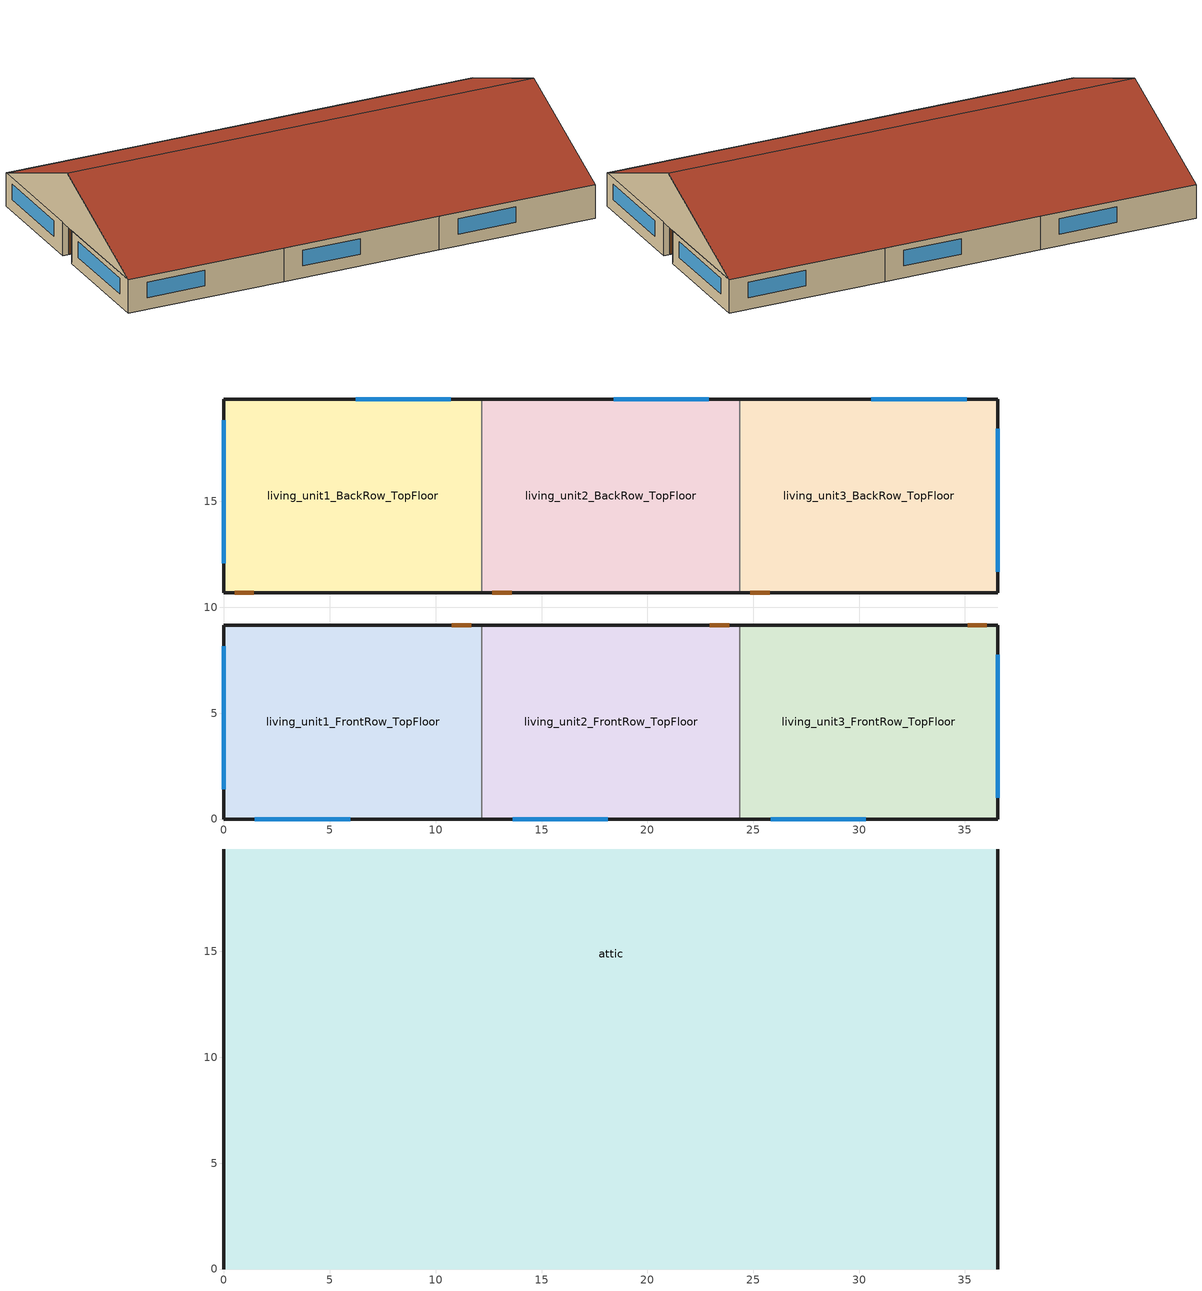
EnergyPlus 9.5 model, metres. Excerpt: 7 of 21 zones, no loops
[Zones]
living_unit3_BackRow_TopFloor
 floor to living_unit3_BackRow_MiddleFloor (ceiling-floor-layer): 36.54,10.68 24.36,10.68 24.36,19.84 36.54,19.84 z5.33
 wall outside (Exterior Wall): 24.36,10.68 36.54,10.68 36.54,19.84 24.36,19.84 z5.33:7.92
 wall to living_unit2_BackRow_TopFloor (interiorwall): 24.36,19.84 24.36,10.68 z5.33:7.92
 window (Exterior Window): 36.54,11.68 36.54,18.43 / 35.08,19.84 30.58,19.84 z6.25:7.47
 door (Exterior Door): 24.86,10.68 25.77,10.68 z5.33:7.47
 ceiling to attic (Interior Ceiling): 24.36,10.68 36.54,10.68 36.54,19.84 24.36,19.84 z7.92
living_unit3_FrontRow_TopFloor
 floor to living_unit3_FrontRow_MiddleFloor (ceiling-floor-layer): 36.54,0 24.36,0 24.36,9.16 36.54,9.16 z5.33
 wall outside (Exterior Wall): 24.36,0 36.54,0 36.54,9.16 24.36,9.16 z5.33:7.92
 wall to living_unit2_FrontRow_TopFloor (interiorwall): 24.36,9.16 24.36,0 z5.33:7.92
 window (Exterior Window): 36.54,1 36.54,7.75 / 25.82,0 30.32,0 z6.25:7.47
 door (Exterior Door): 36.04,9.16 35.12,9.16 z5.33:7.47
 ceiling to attic (Interior Ceiling): 24.36,0 36.54,0 36.54,9.16 24.36,9.16 z7.92
living_unit1_FrontRow_TopFloor
 floor to living_unit1_FrontRow_MiddleFloor (ceiling-floor-layer): 12.18,0 0,0 0,9.16 12.18,9.16 z5.33
 wall outside (Exterior Wall): 12.18,9.16 0,9.16 0,0 12.18,0 z5.33:7.92
 wall to living_unit2_FrontRow_TopFloor (interiorwall): 12.18,0 12.18,9.16 z5.33:7.92
 window (Exterior Window): 1.46,0 5.96,0 / 0,8.16 0,1.41 z6.25:7.47
 door (Exterior Door): 11.68,9.16 10.76,9.16 z5.33:7.47
 ceiling to attic (Interior Ceiling): 0,0 12.18,0 12.18,9.16 0,9.16 z7.92
living_unit2_BackRow_TopFloor
 floor to living_unit2_BackRow_MiddleFloor (ceiling-floor-layer): 24.36,10.68 12.18,10.68 12.18,19.84 24.36,19.84 z5.33
 wall outside (Exterior Wall): 12.18,10.68 24.36,10.68 / 24.36,19.84 12.18,19.84 z5.33:7.92
 wall to living_unit1_BackRow_TopFloor (interiorwall): 12.18,19.84 12.18,10.68 z5.33:7.92
 window (Exterior Window): 22.9,19.84 18.4,19.84 z6.25:7.47
 door (Exterior Door): 12.68,10.68 13.59,10.68 z5.33:7.47
 ceiling to attic (Interior Ceiling): 12.18,10.68 24.36,10.68 24.36,19.84 12.18,19.84 z7.92
living_unit2_FrontRow_TopFloor
 floor to living_unit2_FrontRow_MiddleFloor (ceiling-floor-layer): 24.36,0 12.18,0 12.18,9.16 24.36,9.16 z5.33
 wall outside (Exterior Wall): 12.18,0 24.36,0 / 24.36,9.16 12.18,9.16 z5.33:7.92
 window (Exterior Window): 13.64,0 18.14,0 z6.25:7.47
 door (Exterior Door): 23.86,9.16 22.94,9.16 z5.33:7.47
 ceiling to attic (Interior Ceiling): 12.18,0 24.36,0 24.36,9.16 12.18,9.16 z7.92
living_unit1_BackRow_TopFloor
 floor to living_unit1_BackRow_BottomFloor (ceiling-floor-layer): 12.18,10.68 0,10.68 0,19.84 12.18,19.84 z5.33
 wall outside (Exterior Wall): 12.18,19.84 0,19.84 0,10.68 12.18,10.68 z5.33:7.92
 window (Exterior Window): 10.72,19.84 6.22,19.84 / 0,18.84 0,12.09 z6.25:7.47
 door (Exterior Door): 0.5,10.68 1.41,10.68 z5.33:7.47
 ceiling to attic (Interior Ceiling): 0,10.68 12.18,10.68 12.18,19.84 0,19.84 z7.92
attic
 wall outside (Gable_end): 36.54,0,7.92 36.54,19.84,7.92 36.54,9.92,12.05; 0,19.84,7.92 0,0,7.92 0,9.92,12.05
 roof outside (Exterior Roof): 36.54,19.84,7.92 0,19.84,7.92 0,9.92,12.05 36.54,9.92,12.05; 0,0,7.92 36.54,0,7.92 36.54,9.92,12.05 0,9.92,12.05
[Building]
US+MF+CZ3AWH+hp+heatedbsmt+IECC_2021: North Axis {deg}=0; Terrain=Suburbs; Loads Convergence Tolerance Value=0.04; Temperature Convergence Tolerance Value {deltaC}=0.4; Solar Distribution=FullExterior; Maximum Number of Warmup Days=25; Minimum Number of Warmup Days=6
[Site:WaterMainsTemperature]
Calculation method=Correlation; Annual average outdoor air temperature {C}=17.95; Maximum difference in monthly average outdoor air temperatures {C}=19.7
[Site:Location]
Site:Location=Montgomery Dannelly Field_AL_USA Design_Conditions; Latitude {N+ S-}=32.3; Longitude {W- E+}=-86.4; Time Zone Relative to GMT {GMT+/-}=-6; Elevation {m}=62
[SizingPeriod:DesignDay] Day of Month=21; Dry-Bulb Temperature Range Modifier Type=DefaultMultipliers; Humidity Condition Type=Wetbulb; Barometric Pressure {Pa}=100582; Rain {Yes/No}=No; Snow on ground {Yes/No}=No; Daylight Savings Time Indicator=No
Name | Month | Day Type | Maximum Dry-Bulb Temperature {C} | Daily Dry-Bulb Temperature Range {C} | Wetbulb at Maximum Dry-Bulb {C} | Wind Speed {m/s} design conditions vs. traditional 6.71 m/s (15 mph) | Wind Direction {Degrees; N=0, S=180} | Solar Model Indicator | Clearness {0.0 to 1.1} | Wind Speed {m/s} design conditions vs. traditional 3.35 m/s (7mph) | ASHRAE Clear Sky Optical Depth for Beam Irradiance (taub) | ASHRAE Clear Sky Optical Depth for Diffuse Irradiance (taud)
Montgomery Dannelly Field Ann Htg 99.6% Condns DB | 1 | WinterDesignDay | -4.6 | 0 | -4.6 | 2.6 | 310 | ASHRAEClearSky | 0
Montgomery Dannelly Field Ann Clg .4% Condns DB=>MWB | 7 | SummerDesignDay | 35.7 | 10.9 | 24.7 |  | 300 | ASHRAETau |  | 3.1 | 0.573 | 1.761
[Material]
Name | Roughness | Thickness {m} | Conductivity {W/m-K} | Density {kg/m3} | Specific Heat {J/kg-K} | Solar Absorptance | Specific Heat {J/kg-K} # VM: Kept sp.heat same as cement_stucco due to lack of data | Thermal Absorptance | Visible Absorptance | Thickness {m}			# back calculating to yield reqd. U
sheathing_consol_layer | Rough | 0.0127 | 0.0940184 | 685.008 | 1172.332
ceil_consol_layer | Rough | 0.479081 | 0.0617176 | 41.9286 | 776.251
wall_consol_layer | Rough | 0.1397 | 0.057165 | 120.801 | 1036.26
Asphalt_shingle | MediumRough | 0.00633985 | 0.08186 | 1121.29 | 1255.2 | 0.75
cement_stucco | MediumSmooth | 0.01905 | 0.721 | 1865.58 | 878.64
syn_stucco | MediumSmooth | 0.003048 | 8.65E-02 | 400 |  |  | 878.64
Drywall_1/2in | MediumSmooth | 0.0127 | 0.16009 | 800.923 | 1087.84
OSB_5/8in | MediumSmooth | 0.015875 | 0.1163 | 544.627 | 1213.36
OSB_7/16in | MediumSmooth | 0.0111125 | 0.1163 | 544.627 | 1213.36
Lumber_2x4 | Rough | 0.0890016 | 0.115458 | 512.64 | 767.58 | 0.7 |  | 0.9 | 0.7
OSB_1/2in | MediumSmooth | 0.0127 | 0.1163 | 544.627 | 1213.36 | 0.7 |  | 0.9 | 0.7
door_const | Smooth |  | 0.0720096 | 512.64 | 767.58 |  |  |  |  | 0.0422696
[Construction]
Exterior Wall: syn_stucco, sheathing_consol_layer, OSB_7/16in, wall_consol_layer, Drywall_1/2in
ceiling-floor-layer: Lumber_2x4
Interior Ceiling: ceil_consol_layer, Drywall_1/2in
interiorwall: Drywall_1/2in, OSB_5/8in, Drywall_1/2in
Exterior Roof: Asphalt_shingle, OSB_1/2in
Exterior Window: Glass
Exterior Door: door_const
Gable_end: cement_stucco, Bldg_paper_felt, OSB_5/8in, Air_4_in_vert, Drywall_1/2in
window_w_blinds: Glass, int_blind
[Material:NoMass]
Bldg_paper_felt: Roughness=Smooth; Thermal Resistance {m2-K/W}=0.0105666
[Material:AirGap]
Air_4_in_vert: Thermal Resistance {m2-K/W}=0.158499
[WindowMaterial:SimpleGlazingSystem]
Glass: 1.70358, 0.216875, 0.88
[WindowMaterial:Blind]
int_blind: Slat Orientation=Horizontal; Slat Width {m}=0.025; Slat Separation {m}=0.01875; Slat Thickness {m}=0.001; Slat Angle {deg}=45; Slat Conductivity {W/m-K}=221; Slat Beam Solar Transmittance=0; Front Side Slat Beam Solar Reflectance=0.5; Back Side Slat Beam Solar Reflectance=0.5; Slat Diffuse Solar Transmittance=0; Front Side Slat Diffuse Solar Reflectance=0.5; Back Side Slat Diffuse Solar Reflectance=0.5; Slat Beam Visible Transmittance=0; Front Side Slat Beam Visible Reflectance=0.5; Back Side Slat Beam Visible Reflectance=0.5; Slat Diffuse Visible Transmittance=0; Front Side Slat Diffuse Visible Reflectance=0.5; Back Side Slat Diffuse Visible Reflectance=0.5; Slat Infrared Hemispherical Transmittance=0; Front Side Slat Infrared Hemispherical Emissivity=0.9; Back Side Slat Infrared Hemispherical Emissivity=0.9; Blind to Glass Distance {m}=0.05; Blind Top Opening Multiplier=0.5; Blind Bottom Opening Multiplier=0.5; Blind Left Side Opening Multiplier=0.5; Blind Right Side Opening Multiplier=0.5
[Zone] Multiplier=1
attic; living_unit3_BackRow_TopFloor; living_unit3_FrontRow_TopFloor; living_unit1_FrontRow_TopFloor; living_unit2_BackRow_TopFloor; living_unit2_FrontRow_TopFloor; living_unit1_BackRow_TopFloor
[WindowShadingControl] Shading Type=InteriorBlind; Construction with Shading=window_w_blinds; Shading Control Type=OnIfScheduleAllows; Schedule=shading_2012iecc; Shading Control Is Scheduled=Yes; Glare Control Is Active=No; Multiple Surface Control Type=Sequential
Name | Zone | Fenestration Surface 1 | Fenestration Surface 2 | Fenestration Surface 3
Shades-living_unit1_FrontRow_TopFloor | LIVING_UNIT1_FrontRow_TopFloor | Window_ldf_unit1_FrontRow_TopFloor
Shades-living_unit2_FrontRow_TopFloor | LIVING_UNIT2_FrontRow_TopFloor | Window_ldf_unit2_FrontRow_TopFloor
Shades-living_unit3_FrontRow_TopFloor | LIVING_UNIT3_FrontRow_TopFloor | Window_sdr_unit3_FrontRow_TopFloor | Window_sdl_unit3_FrontRow_TopFloor | Window_ldf_unit3_FrontRow_TopFloor
Shades-living_unit1_BackRow_TopFloor | LIVING_UNIT1_BackRow_TopFloor | Window_ldb_unit1_BackRow_TopFloor
Shades-living_unit2_BackRow_TopFloor | LIVING_UNIT2_BackRow_TopFloor | Window_ldb_unit2_BackRow_TopFloor
Shades-living_unit3_BackRow_TopFloor | LIVING_UNIT3_BackRow_TopFloor | Window_sdr_unit3_BackRow_TopFloor | Window_sdl_unit3_BackRow_TopFloor | Window_ldb_unit3_BackRow_TopFloor
[GroundHeatTransfer:Control]
gtp_control: Run Basement Preprocessor=yes; Run Slab Preprocessor=no
[GroundHeatTransfer:Slab:Materials]
NMAT: Number of materials=2; ALBEDO: Surface Albedo: No Snow=0.16; ALBEDO: Surface Albedo: Snow=0.4; EPSLW: Surface Emissivity: No Snow=0.9; EPSLW: Surface Emissivity: Snow=0.9; Z0: Surface Roughness: No Snow {cm}=0.75; Z0: Surface Roughness: Snow {cm}=0.05; HIN: Indoor HConv: Downward Flow {W/m2-K}=6; HIN: Indoor HConv: Upward {W/m2-K}=9
[GroundHeatTransfer:Slab:MatlProps]
RHO: Slab Material density {kg/m3}=2300; RHO: Soil Density {kg/m3}=1200; CP: Slab CP {J/kg-K}=650; CP: Soil CP {J/kg-K}=1200; TCON: Slab k {W/m-K}=0.9; TCON: Soil k {W/m-K}=1
[GroundHeatTransfer:Slab:BoundConds]
EVTR: Is surface evapotranspiration modeled=FALSE; FIXBC: is the lower boundary at a fixed temperature=TRUE; TDEEPin {C}=10; USRHflag: Is the ground surface h specified by the user?=FALSE
[GroundHeatTransfer:Slab:BldgProps]
IYRS: Number of years to iterate=10; Shape: Slab shape=0; HBLDG: Building height {m}=4; TIN1: January Indoor Average Temperature Setpoint {C}=22.22; TIN2: February Indoor Average Temperature Setpoint {C}=22.22; TIN3: March Indoor Average Temperature Setpoint {C}=22.22; TIN4: April Indoor Average Temperature Setpoint {C}=22.22; TIN5: May Indoor Average Temperature Setpoint {C}=22.22; TIN6: June Indoor Average Temperature Setpoint {C}=23.88; TIN7: July Indoor Average Temperature Setpoint {C}=23.88; TIN8: August Indoor Average Temperature Setpoint {C}=23.88; TIN9: September Indoor Average Temperature Setpoint {C}=23.88; TIN10: October Indoor Average Temperature Setpoint {C}=22.22; TIN11: NovemberIndoor Average Temperature Setpoint {C}=22.22; TIN12: December Indoor Average Temperature Setpoint {C}=22.22; TINAmp: Daily Indoor sine wave variation amplitude {deltaC}=0; ConvTol: Convergence Tolerance=0.1
[GroundHeatTransfer:Slab:Insulation]
RINS: R value of under slab insulation {m2-K/W}=0; DINS: Width of strip of under slab insulation {m}=0; RVINS: R value of vertical insulation {m2-K/W}=0; ZVINS: Depth of vertical insulation {m}=0.6; IVINS: Flag: Is there vertical insulation=0
[GroundHeatTransfer:Slab:EquivalentSlab]
APRatio: The area to perimeter ratio for this slab {m}=2.61305; SLABDEPTH: Thickness of slab on grade {m}=0.1; CLEARANCE: Distance from edge of slab to domain edge {m}=15; ZCLEARANCE: Distance from bottom of slab to domain bottom {m}=15
[GroundHeatTransfer:Basement:SimParameters]
F: Multiplier for the ADI solution:=0.1; IYRS: Maximum number of yearly iterations:=15
[GroundHeatTransfer:Basement:MatlProps]
NMAT: Number of materials in this domain=6; Density for Foundation Wall {kg/m3}=2243; density for Floor Slab {kg/m3}=2243; density for Ceiling {kg/m3}=311; density for Soil {kg/m3}=1500; density for Gravel {kg/m3}=2000; density for Wood {kg/m3}=449; Specific heat for foundation wall {J/kg-K}=880; Specific heat for floor slab {J/kg-K}=880; Specific heat for ceiling {J/kg-K}=1530; Specific heat for soil {J/kg-K}=840; Specific heat for gravel {J/kg-K}=720; Specific heat for wood {J/kg-K}=1530; Thermal conductivity for foundation wall {W/m-K}=1.4; Thermal conductivity for floor slab {W/m-K}=1.4; Thermal conductivity for ceiling {W/m-K}=0.09; thermal conductivity for soil {W/m-K}=1.1; thermal conductivity for gravel {W/m-K}=1.9; thermal conductivity for wood {W/m-K}=0.12
[GroundHeatTransfer:Basement:Insulation]
REXT: R Value of any exterior insulation {m2-K/W} # Rvalue has to be > 0=2.2893; INSFULL: Flag: Is the wall fully insulated?=True
[GroundHeatTransfer:Basement:SurfaceProps]
ALBEDO: Surface albedo for No snow conditions=0.16; ALBEDO: Surface albedo for snow conditions=0.4; EPSLN: Surface emissivity No Snow=0.94; EPSLN: Surface emissivity with Snow=0.86; VEGHT: Surface roughness No snow conditions {cm}=6; VEGHT: Surface roughness Snow conditions {cm}=0.25; PET: Flag, Potential evapotranspiration on?=False
[GroundHeatTransfer:Basement:BldgData]
DWALL: Wall thickness {m}=0.2; DSLAB: Floor slab thickness {m}=0.243828; DGRAVXY: Width of gravel pit beside basement wall {m}=0.3; DGRAVZN: Gravel depth extending above the floor slab {m}=0.2; DGRAVZP: Gravel depth below the floor slab {m}=0.1
[GroundHeatTransfer:Basement:Interior]
COND: Flag: Is the basement conditioned?=True; HIN: Downward convection only heat transfer coefficient {W/m2-K}=0.92; HIN: Upward convection only heat transfer coefficient {W/m2-K}=4.04; HIN: Horizontal convection only heat transfer coefficient {W/m2-K}=3.08; HIN: Downward combined (convection and radiation) heat transfer coefficient {W/m2-K}=6.13; HIN: Upward combined (convection and radiation) heat transfer coefficient {W/m2-K}=9.26; HIN: Horizontal combined (convection and radiation) heat transfer coefficient {W/m2-K}=8.29
[GroundHeatTransfer:Basement:ComBldg]
January average temperature {C}=21; February average temperature {C}=21; March average temperature {C}=21; April average temperature {C}=21; May average temperature {C}=24; June average temperature {C}=24; July average temperature {C}=24; August average temperature {C}=24; September average temperature {C}=24; October average temperature {C}=24; November average temperature {C}=21; December average temperature {C}=21; Daily variation sine wave amplitude {deltaC}=21
[GroundHeatTransfer:Basement:EquivSlab]
APRatio: The area to perimeter ratio for this slab {m}=2.61305; EquivSizing: Flag=True
[GroundHeatTransfer:Basement:EquivAutoGrid]
CLEARANCE: Distance from outside of wall to edge of 3-D ground domain {m}=15; SlabDepth: Thickness of the floor slab {m}=0.1; BaseDepth: Depth of the basement wall below grade {m}=1.21914
[ElectricEquipment]
dishwasher1_FrontRow_TopFloor: living_unit1_FrontRow_TopFloor, DishWasher, EquipmentLevel, 54.7543, , , 0.15, 0.6, 0.25, dishwasher
refrigerator1_FrontRow_TopFloor: living_unit1_FrontRow_TopFloor, Refrigerator, EquipmentLevel, 91.0576, , , 0, 1, 0, refrigerator
clotheswasher1_FrontRow_TopFloor: living_unit1_FrontRow_TopFloor, ClothesWasher, EquipmentLevel, 23.732, , , 0, 0.8, 0.2, clotheswasher
electric_dryer1_FrontRow_TopFloor: living_unit1_FrontRow_TopFloor, ClothesDryer, EquipmentLevel, 177.596, , , 0.05, 0.15, 0.8, electric_dryer
electric_range1_FrontRow_TopFloor: living_unit1_FrontRow_TopFloor, CookingRange, EquipmentLevel, 206.727, , , 0.3, 0.4, 0.3, electric_range
television1_FrontRow_TopFloor: living_unit1_FrontRow_TopFloor, InteriorLighting, EquipmentLevel, 0, , , 0, 1, 0, television
electric_mels1_FrontRow_TopFloor: living_unit1_FrontRow_TopFloor, MiscPlugLoad, EquipmentLevel, 440.553, , , 0.06, 0.69, 0.25, electric_mels
IECC_Adj1_FrontRow_TopFloor: living_unit1_FrontRow_TopFloor, MiscPlugLoad, Watts/Area, 0.262109, 0.062439, 0.411909, 0.251045
dishwasher2_FrontRow_TopFloor: living_unit2_FrontRow_TopFloor, DishWasher, EquipmentLevel, 54.7543, , , 0.15, 0.6, 0.25, dishwasher
refrigerator2_FrontRow_TopFloor: living_unit2_FrontRow_TopFloor, Refrigerator, EquipmentLevel, 91.0576, , , 0, 1, 0, refrigerator
clotheswasher2_FrontRow_TopFloor: living_unit2_FrontRow_TopFloor, ClothesWasher, EquipmentLevel, 23.732, , , 0, 0.8, 0.2, clotheswasher
electric_dryer2_FrontRow_TopFloor: living_unit2_FrontRow_TopFloor, ClothesDryer, EquipmentLevel, 177.596, , , 0.05, 0.15, 0.8, electric_dryer
electric_range2_FrontRow_TopFloor: living_unit2_FrontRow_TopFloor, CookingRange, EquipmentLevel, 206.727, , , 0.3, 0.4, 0.3, electric_range
television2_FrontRow_TopFloor: living_unit2_FrontRow_TopFloor, InteriorLighting, EquipmentLevel, 0, , , 0, 1, 0, television
electric_mels2_FrontRow_TopFloor: living_unit2_FrontRow_TopFloor, MiscPlugLoad, EquipmentLevel, 440.553, , , 0.06, 0.69, 0.25, electric_mels
IECC_Adj2_FrontRow_TopFloor: living_unit2_FrontRow_TopFloor, MiscPlugLoad, Watts/Area, 0.262109, 0.062439, 0.411909, 0.251045
dishwasher3_FrontRow_TopFloor: living_unit3_FrontRow_TopFloor, DishWasher, EquipmentLevel, 54.7543, , , 0.15, 0.6, 0.25, dishwasher
refrigerator3_FrontRow_TopFloor: living_unit3_FrontRow_TopFloor, Refrigerator, EquipmentLevel, 91.0576, , , 0, 1, 0, refrigerator
clotheswasher3_FrontRow_TopFloor: living_unit3_FrontRow_TopFloor, ClothesWasher, EquipmentLevel, 23.732, , , 0, 0.8, 0.2, clotheswasher
electric_dryer3_FrontRow_TopFloor: living_unit3_FrontRow_TopFloor, ClothesDryer, EquipmentLevel, 177.596, , , 0.05, 0.15, 0.8, electric_dryer
electric_range3_FrontRow_TopFloor: living_unit3_FrontRow_TopFloor, CookingRange, EquipmentLevel, 206.727, , , 0.3, 0.4, 0.3, electric_range
television3_FrontRow_TopFloor: living_unit3_FrontRow_TopFloor, InteriorLighting, EquipmentLevel, 0, , , 0, 1, 0, television
electric_mels3_FrontRow_TopFloor: living_unit3_FrontRow_TopFloor, MiscPlugLoad, EquipmentLevel, 440.553, , , 0.06, 0.69, 0.25, electric_mels
IECC_Adj3_FrontRow_TopFloor: living_unit3_FrontRow_TopFloor, MiscPlugLoad, Watts/Area, 0.262109, 0.062439, 0.411909, 0.251045
dishwasher1_BackRow_TopFloor: living_unit1_BackRow_TopFloor, DishWasher, EquipmentLevel, 54.7543, , , 0.15, 0.6, 0.25, dishwasher
refrigerator1_BackRow_TopFloor: living_unit1_BackRow_TopFloor, Refrigerator, EquipmentLevel, 91.0576, , , 0, 1, 0, refrigerator
clotheswasher1_BackRow_TopFloor: living_unit1_BackRow_TopFloor, ClothesWasher, EquipmentLevel, 23.732, , , 0, 0.8, 0.2, clotheswasher
electric_dryer1_BackRow_TopFloor: living_unit1_BackRow_TopFloor, ClothesDryer, EquipmentLevel, 177.596, , , 0.05, 0.15, 0.8, electric_dryer
electric_range1_BackRow_TopFloor: living_unit1_BackRow_TopFloor, CookingRange, EquipmentLevel, 206.727, , , 0.3, 0.4, 0.3, electric_range
television1_BackRow_TopFloor: living_unit1_BackRow_TopFloor, InteriorLighting, EquipmentLevel, 0, , , 0, 1, 0, television
electric_mels1_BackRow_TopFloor: living_unit1_BackRow_TopFloor, MiscPlugLoad, EquipmentLevel, 440.553, , , 0.06, 0.69, 0.25, electric_mels
IECC_Adj1_BackRow_TopFloor: living_unit1_BackRow_TopFloor, MiscPlugLoad, Watts/Area, 0.262109, 0.062439, 0.411909, 0.251045
dishwasher2_BackRow_TopFloor: living_unit2_BackRow_TopFloor, DishWasher, EquipmentLevel, 54.7543, , , 0.15, 0.6, 0.25, dishwasher
refrigerator2_BackRow_TopFloor: living_unit2_BackRow_TopFloor, Refrigerator, EquipmentLevel, 91.0576, , , 0, 1, 0, refrigerator
clotheswasher2_BackRow_TopFloor: living_unit2_BackRow_TopFloor, ClothesWasher, EquipmentLevel, 23.732, , , 0, 0.8, 0.2, clotheswasher
electric_dryer2_BackRow_TopFloor: living_unit2_BackRow_TopFloor, ClothesDryer, EquipmentLevel, 177.596, , , 0.05, 0.15, 0.8, electric_dryer
electric_range2_BackRow_TopFloor: living_unit2_BackRow_TopFloor, CookingRange, EquipmentLevel, 206.727, , , 0.3, 0.4, 0.3, electric_range
television2_BackRow_TopFloor: living_unit2_BackRow_TopFloor, InteriorLighting, EquipmentLevel, 0, , , 0, 1, 0, television
electric_mels2_BackRow_TopFloor: living_unit2_BackRow_TopFloor, MiscPlugLoad, EquipmentLevel, 440.553, , , 0.06, 0.69, 0.25, electric_mels
IECC_Adj2_BackRow_TopFloor: living_unit2_BackRow_TopFloor, MiscPlugLoad, Watts/Area, 0.262109, 0.062439, 0.411909, 0.251045
dishwasher3_BackRow_TopFloor: living_unit3_BackRow_TopFloor, DishWasher, EquipmentLevel, 54.7543, , , 0.15, 0.6, 0.25, dishwasher
refrigerator3_BackRow_TopFloor: living_unit3_BackRow_TopFloor, Refrigerator, EquipmentLevel, 91.0576, , , 0, 1, 0, refrigerator
clotheswasher3_BackRow_TopFloor: living_unit3_BackRow_TopFloor, ClothesWasher, EquipmentLevel, 23.732, , , 0, 0.8, 0.2, clotheswasher
electric_dryer3_BackRow_TopFloor: living_unit3_BackRow_TopFloor, ClothesDryer, EquipmentLevel, 177.596, , , 0.05, 0.15, 0.8, electric_dryer
electric_range3_BackRow_TopFloor: living_unit3_BackRow_TopFloor, CookingRange, EquipmentLevel, 206.727, , , 0.3, 0.4, 0.3, electric_range
television3_BackRow_TopFloor: living_unit3_BackRow_TopFloor, InteriorLighting, EquipmentLevel, 0, , , 0, 1, 0, television
electric_mels3_BackRow_TopFloor: living_unit3_BackRow_TopFloor, MiscPlugLoad, EquipmentLevel, 440.553, , , 0.06, 0.69, 0.25, electric_mels
IECC_Adj3_BackRow_TopFloor: living_unit3_BackRow_TopFloor, MiscPlugLoad, Watts/Area, 0.262109, 0.062439, 0.411909, 0.251045
[ZoneInfiltration:EffectiveLeakageArea] Schedule=always_avail
Name | Zone | Effective Air Leakage Area {cm2} | Stack Coefficient | Wind Coefficient | Effective Air Leakage Area	# 1/300 for ceiling area converted to sq. cm
Living_ShermanGrimsrud_unit1_FrontRow_TopFloor | living_unit1_FrontRow_TopFloor | 107.349 | 0.00029 | 0.000231
Living_ShermanGrimsrud_unit2_FrontRow_TopFloor | living_unit2_FrontRow_TopFloor | 94.527 | 0.00029 | 0.000231
Living_ShermanGrimsrud_unit3_FrontRow_TopFloor | living_unit3_FrontRow_TopFloor | 107.349 | 0.00029 | 0.000231
Living_ShermanGrimsrud_unit1_BackRow_TopFloor | living_unit1_BackRow_TopFloor | 107.349 | 0.00029 | 0.000231
Living_ShermanGrimsrud_unit2_BackRow_TopFloor | living_unit2_BackRow_TopFloor | 94.527 | 0.00029 | 0.000231
Living_ShermanGrimsrud_unit3_BackRow_TopFloor | living_unit3_BackRow_TopFloor | 107.349 | 0.00029 | 0.000231
AtticVent | attic |  | 0.000435 | 0.000271 | 33300
[ZoneVentilation:DesignFlowRate] Schedule=always_avail; Design Flow Rate Calculation Method=Flow/Zone; Design Flow Rate {m3/s}    #temp_vent_cms is set to 0 when using HRV, cannot set vent_cms = 0 since sizing is being used=0; Ventilation Type=Exhaust; Fan Pressure Rise {Pa}=0; Fan Total Efficiency		# Fan consumption for MF are added here 1.4 cfm/W=0.6; Constant Term Coefficient=1; Temperature Term Coefficient=0; Velocity Term Coefficient=0; Velocity Squared Term Coefficient=0; Minimum Indoor Temperature {C}=-100; Maximum Indoor Temperature {C}=100; Delta Temperature {deltaC}=-100; Minimum Outdoor Temperature {C}=-100; Maximum Outdoor Temperature {C}=100; Maximum Wind Speed {m/s}=40
Name | Zone
Ventilation_unit1_FrontRow_TopFloor | living_unit1_FrontRow_TopFloor
Ventilation_unit2_FrontRow_TopFloor | living_unit2_FrontRow_TopFloor
Ventilation_unit3_FrontRow_TopFloor | living_unit3_FrontRow_TopFloor
Ventilation_unit1_BackRow_TopFloor | living_unit1_BackRow_TopFloor
Ventilation_unit2_BackRow_TopFloor | living_unit2_BackRow_TopFloor
Ventilation_unit3_BackRow_TopFloor | living_unit3_BackRow_TopFloor
[People] Number of People Schedule=Occupancy; Number of People Calculation Method=People; Number of People=2; Fraction Radiant=0; Sensible Heat Fraction=autocalculate; Activity Level Schedule=activity_sch; Enable ASHRAE 55 Comfort Warnings=No; Mean Radiant Temperature Calculation Type=ZoneAveraged
Name | Zone or ZoneList
people_unit1_FrontRow_TopFloor | living_unit1_FrontRow_TopFloor
people_unit2_FrontRow_TopFloor | living_unit2_FrontRow_TopFloor
people_unit3_FrontRow_TopFloor | living_unit3_FrontRow_TopFloor
people_unit1_BackRow_TopFloor | living_unit1_BackRow_TopFloor
people_unit2_BackRow_TopFloor | living_unit2_BackRow_TopFloor
people_unit3_BackRow_TopFloor | living_unit3_BackRow_TopFloor
[Lights] Schedule=InteriorLightingHE; Design Level Calculation Method=Watts/Area; Return Air Fraction=0; Fraction Radiant=0.6; Fraction Visible=0.2; Fraction Replaceable=0
Name | Zone or ZoneList | Watts per Zone Floor Area {W/m2} | Watts per Zone Floor Area {W/m2} # From NREL's Seattle benchmark assumption 153 W for a 2160 ft2 building
Living Hardwired Lighting1_FrontRow_TopFloor | living_unit1_FrontRow_TopFloor | 1.26452
Living Plug-in Lighting1_FrontRow_TopFloor | living_unit1_FrontRow_TopFloor |  | 0.575035
Living Hardwired Lighting2_FrontRow_TopFloor | living_unit2_FrontRow_TopFloor | 1.26452
Living Plug-in Lighting2_FrontRow_TopFloor | living_unit2_FrontRow_TopFloor |  | 0.575035
Living Hardwired Lighting3_FrontRow_TopFloor | living_unit3_FrontRow_TopFloor | 1.26452
Living Plug-in Lighting3_FrontRow_TopFloor | living_unit3_FrontRow_TopFloor |  | 0.575035
Living Hardwired Lighting1_BackRow_TopFloor | living_unit1_BackRow_TopFloor | 1.26452
Living Plug-in Lighting1_BackRow_TopFloor | living_unit1_BackRow_TopFloor |  | 0.575035
Living Hardwired Lighting2_BackRow_TopFloor | living_unit2_BackRow_TopFloor | 1.26452
Living Plug-in Lighting2_BackRow_TopFloor | living_unit2_BackRow_TopFloor |  | 0.575035
Living Hardwired Lighting3_BackRow_TopFloor | living_unit3_BackRow_TopFloor | 1.26452
Living Plug-in Lighting3_BackRow_TopFloor | living_unit3_BackRow_TopFloor |  | 0.575035
[Exterior:Lights]
Name | Schedule | Design Level {W}
Exterior-Lights_unit1_FrontRow_BottomFloor; Exterior-Lights_unit2_FrontRow_BottomFloor; Exterior-Lights_unit3_FrontRow_BottomFloor; Exterior-Lights_unit1_BackRow_BottomFloor; Exterior-Lights_unit2_BackRow_BottomFloor; Exterior-Lights_unit3_BackRow_BottomFloor; Exterior-Lights_unit1_FrontRow_MiddleFloor; Exterior-Lights_unit2_FrontRow_MiddleFloor; Exterior-Lights_unit3_FrontRow_MiddleFloor; Exterior-Lights_unit1_BackRow_MiddleFloor; Exterior-Lights_unit2_BackRow_MiddleFloor; Exterior-Lights_unit3_BackRow_MiddleFloor; Exterior-Lights_unit1_FrontRow_TopFloor; Exterior-Lights_unit2_FrontRow_TopFloor; Exterior-Lights_unit3_FrontRow_TopFloor; Exterior-Lights_unit1_BackRow_TopFloor; Exterior-Lights_unit2_BackRow_TopFloor; Exterior-Lights_unit3_BackRow_TopFloor | ExteriorLighting | 69.8719
Garage-Lights_unit1_FrontRow_BottomFloor; Garage-Lights_unit2_FrontRow_BottomFloor; Garage-Lights_unit3_FrontRow_BottomFloor; Garage-Lights_unit1_BackRow_BottomFloor; Garage-Lights_unit2_BackRow_BottomFloor; Garage-Lights_unit3_BackRow_BottomFloor; Garage-Lights_unit1_FrontRow_MiddleFloor; Garage-Lights_unit2_FrontRow_MiddleFloor; Garage-Lights_unit3_FrontRow_MiddleFloor; Garage-Lights_unit1_BackRow_MiddleFloor; Garage-Lights_unit2_BackRow_MiddleFloor; Garage-Lights_unit3_BackRow_MiddleFloor; Garage-Lights_unit1_FrontRow_TopFloor; Garage-Lights_unit2_FrontRow_TopFloor; Garage-Lights_unit3_FrontRow_TopFloor; Garage-Lights_unit1_BackRow_TopFloor; Garage-Lights_unit2_BackRow_TopFloor; Garage-Lights_unit3_BackRow_TopFloor | InteriorLightingHE | 0
[Schedule:Compact]
activity_sch: Through: 12/31, For: AllDays, Until: 24:00, 117.28
shading_2012iecc: Through: 12/31, For: AllDays, Until 24:00, 0
always_avail: Through: 12/31, For: AllDays, Until: 24:00, 1
[Schedule:Day:Hourly]
OccupancyDay: 1, 1, 1, 1, 1, 1, 1, 0.8831, 0.40861, 0.24189, 0.24189, 0.24189, 0.24189, 0.24189, 0.24189, 0.24189, 0.29498, 0.5531, 0.89693, 0.89693, 0.89693, 1, 1, 1
LightingDay: 0.0625, 0.0625, 0.0625, 0.0625, 0.1875, 0.390625, 0.4375, 0.390625, 0.171875, 0.117188, 0.117188, 0.117188, 0.117188, 0.117188, 0.117188, 0.203125, 0.4375, 0.609375, 0.820312, 0.984375, 1, 0.6875, 0.382812, 0.15625
ExteriorLightingDay: 1, 1, 1, 1, 1, 1, 0, 0, 0, 0, 0, 0, 0, 0, 0, 0, 0, 0, 1, 1, 1, 1, 1, 1
LightingDay_EELighting: 0.06875, 0.06875, 0.06875, 0.06875, 0.20625, 0.429688, 0.48125, 0.429688, 0.189062, 0.128906, 0.128906, 0.128906, 0.128906, 0.128906, 0.128906, 0.223438, 0.48125, 0.670312, 0.902344, 1, 1, 0.75625, 0.421094, 0.171875
RefrigeratorDay: 0.8, 0.782696, 0.765594, 0.742857, 0.731388, 0.731388, 0.75996, 0.8, 0.817103, 0.828571, 0.8, 0.8, 0.839839, 0.839839, 0.828571, 0.839839, 0.885714, 0.971429, 1, 0.971429, 0.942857, 0.925553, 0.885714, 0.828571
MiscPlugLoadDay: 0.60749, 0.559339, 0.552853, 0.545071, 0.524481, 0.585279, 0.676232, 0.718547, 0.60749, 0.517023, 0.529183, 0.529345, 0.520428, 0.538424, 0.568742, 0.600357, 0.710117, 0.862678, 0.936608, 0.966764, 1, 0.976654, 0.845169, 0.734436
CookingRangeDay: 0.0471585, 0.0471585, 0.0235459, 0.0235459, 0.0471585, 0.0707044, 0.165088, 0.283018, 0.306564, 0.320771, 0.283018, 0.330176, 0.377335, 0.306564, 0.292423, 0.377335, 0.613194, 1, 0.778348, 0.400947, 0.235859, 0.165088, 0.103722, 0.0707044
DishwasherWeekday: 0.115342, 0.0512463, 0.0383972, 0.0256232, 0.0256232, 0.0768695, 0.153814, 0.230759, 0.435969, 0.487216, 0.42312, 0.359025, 0.307703, 0.346176, 0.28208, 0.269231, 0.28208, 0.371799, 0.653954, 0.833467, 0.679577, 0.500065, 0.333327, 0.230759
DishwasherWeekend: 0.123581, 0.0549068, 0.0411398, 0.0274534, 0.0274534, 0.0823602, 0.164801, 0.247242, 0.46711, 0.522017, 0.453343, 0.384669, 0.329682, 0.370903, 0.302229, 0.288462, 0.302229, 0.398356, 0.700665, 0.893, 0.728119, 0.535784, 0.357136, 0.247242
DishwasherVacation; ClothesWasherVacation; ClothesDryerVacation: 0, 0, 0, 0, 0, 0, 0, 0, 0, 0, 0, 0, 0, 0, 0, 0, 0, 0, 0, 0, 0, 0, 0, 0
ClothesWasherWeekday: 0.0792923, 0.0634168, 0.031666, 0.031666, 0.0634168, 0.0951677, 0.190335, 0.412507, 0.618802, 0.72993, 0.714055, 0.634678, 0.571176, 0.507759, 0.444257, 0.412507, 0.428382, 0.412507, 0.412507, 0.412507, 0.412507, 0.396631, 0.269713, 0.142794
ClothesWasherWeekend: 0.0970065, 0.0775844, 0.0387403, 0.0387403, 0.0775844, 0.116429, 0.232857, 0.504662, 0.757045, 0.893, 0.873578, 0.776468, 0.698779, 0.621195, 0.543507, 0.504662, 0.524084, 0.504662, 0.504662, 0.504662, 0.504662, 0.48524, 0.329968, 0.174695
ClothesDryerWeekday: 0.0996819, 0.0598091, 0.0398727, 0.0199364, 0.0398727, 0.0598091, 0.159491, 0.318982, 0.486427, 0.685791, 0.785473, 0.817391, 0.7456, 0.677837, 0.610073, 0.578155, 0.558218, 0.546236, 0.518346, 0.510391, 0.5263, 0.546236, 0.4386, 0.239236
ClothesDryerWeekend: 0.121951, 0.0731707, 0.0487805, 0.0243902, 0.0487805, 0.0731707, 0.195122, 0.390244, 0.595097, 0.839, 0.960951, 1, 0.91217, 0.829268, 0.746366, 0.707317, 0.682927, 0.668268, 0.634146, 0.624415, 0.643878, 0.668268, 0.536585, 0.292683
[Schedule:Week:Compact]
RefrigeratorWeek: For: AllDays, RefrigeratorDay
MiscPlugLoadWeek: For: AllDays, MiscPlugLoadDay
CookingRangeWeek: For: AllDays, CookingRangeDay
DishwasherWeek: For: Weekdays, DishwasherWeekday, For: CustomDay1, DishwasherVacation, For: AllOtherDays, DishwasherWeekend
ClothesWasherWeek: For: Weekdays, ClothesWasherWeekday, For: CustomDay1, ClothesWasherVacation, For: AllOtherDays, ClothesWasherWeekend
ClothesDryerWeek: For: Weekdays, ClothesDryerWeekday, For: CustomDay1, ClothesDryerVacation, For: AllOtherDays, ClothesDryerWeekend
OccupancyWeek: AllDays, OccupancyDay
LightingProfileWeek: For: AllDays, LightingDay
LightingProfileWeek_EELighting: For: AllDays, LightingDay_EELighting
ExteriorLightingProfileWeek: For: AllDays, ExteriorLightingDay
[Schedule:Year]
Occupancy: OccupancyWeek, 1, 1, 12, 31
InteriorLighting: LightingProfileWeek, 1, 1, 12, 31
InteriorLightingHE: LightingProfileWeek_EELighting, 1, 1, 12, 31
ExteriorLighting: ExteriorLightingProfileWeek, 1, 1, 12, 31
Refrigerator: RefrigeratorWeek, 1, 1, 12, 31
MiscPlugLoad: MiscPlugLoadWeek, 1, 1, 12, 31
CookingRange: CookingRangeWeek, 1, 1, 12, 31
Dishwasher: DishwasherWeek, 1, 1, 12, 31
ClothesWasher: ClothesWasherWeek, 1, 1, 12, 31
ClothesDryer: ClothesDryerWeek, 1, 1, 12, 31
